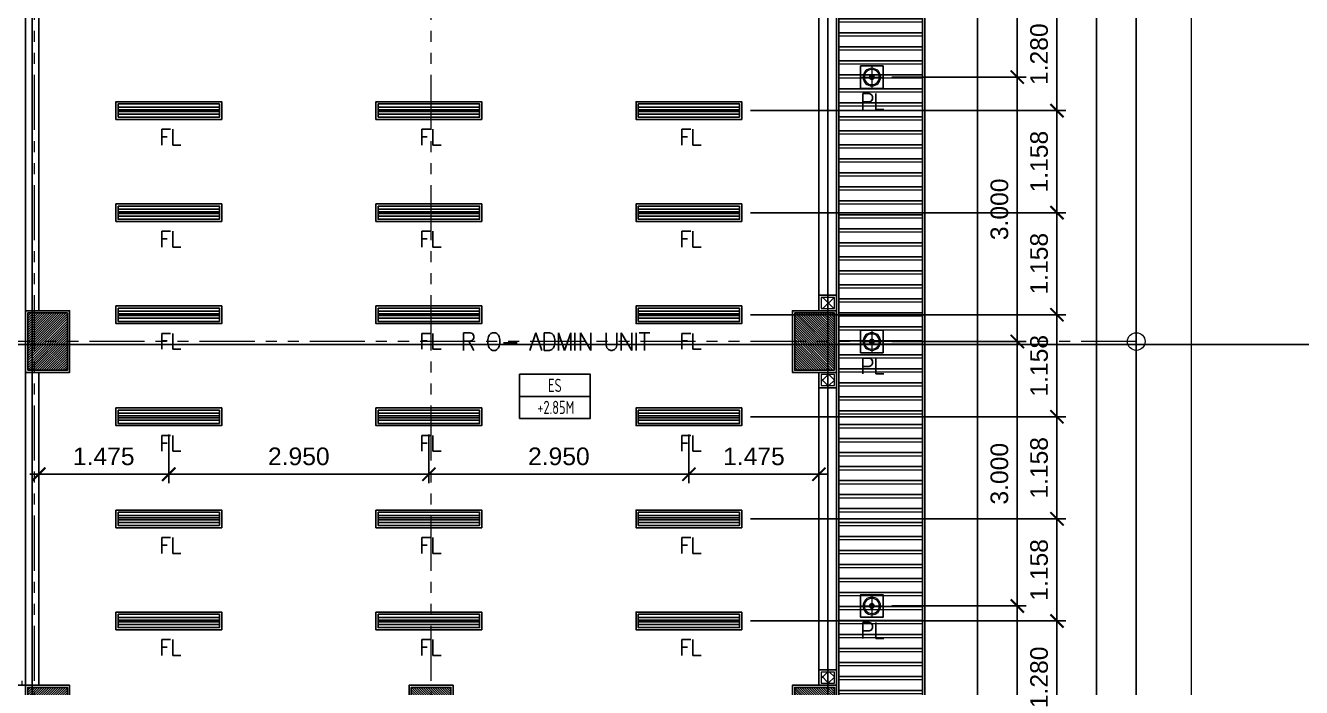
# Model space of a CAD drawing. Header units: metres. Extents: x -12400 to 1, y 0 to 106422.
# Drawn here: x -12187.41 to -12172.94, y 106342.06 to 106349.57 of the extents above; entities that cross this region are included whole.
import ezdxf
from ezdxf.enums import TextEntityAlignment as Align

# ---------------------------------------------------------------- set-up
doc = ezdxf.new("R2010")
doc.units = ezdxf.units.M
doc.header["$PDMODE"] = 35
doc.linetypes.add('PHANTOM2', pattern=[1.25, 0.625, -0.125, 0.125, -0.125, 0.125, -0.125])
for name, color, linetype, lineweight in [('A-DIM-100', 8, 'Continuous', 0), ('DIM 001', 251, 'Continuous', 13), ('HATCH', 250, 'Continuous', 5), ('LAYOUT', 1, 'Continuous', 20), ('LF 001', 51, 'Continuous', 20), ('TBLOCK-BORDER-OUTSIDE', 240, 'Continuous', 0)]:
    doc.layers.add(name, color=color, linetype=linetype, lineweight=lineweight)
for name, color, linetype in [('C-SCHED', 1, 'Continuous'), ('E_FIX_LIGHT1', 2, 'Continuous'), ('lighting', 1, 'Continuous'), ('stone', 15, 'Continuous'), ('txt', 2, 'Continuous'), ('WALL', 7, 'Continuous')]:
    doc.layers.add(name, color=color, linetype=linetype)
doc.layers.add('GUIDELINES', color=206, linetype='Continuous', plot=False)
doc.styles.add('architxt', font='architxt.shx', dxfattribs={"width": 0.8})
doc.styles.add('DIMTXT-100', font='arial.ttf')
doc.styles.add('swis721', font='swiss.ttf')
doc.styles.add('T.25', font='romans.shx', dxfattribs={"height": 0.2})
doc.dimstyles.new('D-100', dxfattribs={"dimtxt": 0.2, "dimasz": 0.15, "dimexe": 0.1, "dimexo": 0.1, "dimgap": 0.1, "dimtad": 1, "dimdec": 3, "dimzin": 4, "dimdsep": 46, "dimtxsty": 'DIMTXT-100', "dimblk": 'ARCHTICK', "dimcen": 0.2, "dimdle": 0.1, "dimclrd": 8, "dimclre": 8, "dimclrt": 2, "dimadec": 0, "dimazin": 1, "dimtfac": 1, "dimtdec": 3, "dimtofl": 0, "dimtmove": 2, "dimatfit": 3, "dimfxl": 1, "dimarcsym": 0})
doc.dimstyles.new('DIM 200', dxfattribs={"dimtxt": 200, "dimasz": 1, "dimexe": 0, "dimexo": 40, "dimgap": 50, "dimtad": 1, "dimtoh": 1, "dimdec": 0, "dimlfac": 2, "dimtxsty": 'swis721', "dimblk": 'CIR', "dimcen": 0, "dimclrd": 155, "dimclre": 155, "dimclrt": 4, "dimadec": 0, "dimazin": 0, "dimtfac": 1, "dimtdec": 0, "dimtix": 1, "dimtmove": 1, "dimatfit": 3, "dimldrblk": 'CIR', "dimfxl": 0, "dimarcsym": 0})

# ---------------------------------------------------------------- blocks, each defined once
blk = doc.blocks.new('CIR')
at = {"color": 4}
blk.add_circle((0, 0), 50, dxfattribs=at)
blk = doc.blocks.new('A$C1B753C5A')
at = {"layer": 'WALL'}
h = blk.add_hatch(dxfattribs=at)
h.set_pattern_fill('ANSI31', color=250, scale=0.15)
h.set_pattern_definition([(45, (-1494.388102653662, 303.0677240852394), (-0.01325825214724777, 0.01325825214724777), [])])
h.paths.add_polyline_path([(0.4750000000001364, 0.6749999999999545), (0.02500000000009089, 0.6749999999999545), (0.02500000000009095, 0.02499999999997721), (0.4750000000001364, 0.02499999999997721)])
at = {"color": 7}
blk.add_lwpolyline([(0, 0), (0.5000000000002274, 0), (0.5000000000002274, 0.6999999999999318), (0, 0.6999999999999318)], close=True, dxfattribs=at)
at = {"layer": 'stone', "color": 5}
blk.add_lwpolyline([(0.02500000000009095, 0.02499999999997726), (0.4750000000001364, 0.02499999999997726), (0.4750000000001364, 0.6749999999999545), (0.02500000000009095, 0.6749999999999545)], close=True, dxfattribs=at)
blk = doc.blocks.new('COLUMNS2F')
for p in [(-12146.05441529414, 106334.6499565114), (-12146.05441529414, 106330.3999565114)]:
    blk.add_blockref('A$C1B753C5A', p)
at = {"xscale": -1}
for p in [(-12136.85441529414, 106334.6499565114), (-12141.20441529414, 106330.3999565114), (-12136.85441529414, 106330.3999565114)]:
    blk.add_blockref('A$C1B753C5A', p, dxfattribs=at)
blk = doc.blocks.new('*U1555')
at = {"layer": 'HATCH'}
h = blk.add_hatch(dxfattribs=at)
h.set_pattern_fill('ANSI37', color=256, scale=0.03, angle=-180)
h.set_pattern_definition([(225, (-0.9124999998664182, 0), (0.06735192090801863, -0.06735192090801868), []), (314.9999999999999, (-0.9124999998664182, 0), (0.06735192090801868, 0.06735192090801861), [])])
h.paths.add_polyline_path([(0.02500000000873115, 0.1749999999883585), (0.02500000000873115, 0.02499999999417923), (0.1500000001390388, 0.02499999999417923), (0.1500000001390388, 0.1749999999883585)])
blk.add_lwpolyline([(0, 0.1999999999825377), (0, 0), (0.175000000133218, 0), (0.175000000133218, 0.1999999999825377)], close=True)
blk.add_lwpolyline([(0.02500000000873115, 0.1749999999883585), (0.02500000000873115, 0.02499999999417923), (0.1500000001390388, 0.02499999999417923), (0.1500000001390388, 0.1749999999883585)], close=True, dxfattribs=at)
blk = doc.blocks.new('*U1556')
at = {"layer": 'HATCH'}
h = blk.add_hatch(dxfattribs=at)
h.set_pattern_fill('ANSI37', color=256, scale=0.03, angle=-180)
h.set_pattern_definition([(225, (-0.9125000006376697, 0), (0.06735192090801863, -0.06735192090801868), []), (314.9999999999999, (-0.9125000006376697, 0), (0.06735192090801868, 0.06735192090801861), [])])
h.paths.add_polyline_path([(0.02500000000873115, 0.1749999999883585), (0.02500000000873115, 0.02499999999417923), (0.1499999993677873, 0.02499999999417923), (0.1499999993677873, 0.1749999999883585)])
blk.add_lwpolyline([(0, 0.1999999999825377), (0, 0), (0.1749999993619665, 0), (0.1749999993619665, 0.1999999999825377)], close=True)
blk.add_lwpolyline([(0.02500000000873115, 0.1749999999883585), (0.02500000000873115, 0.02499999999417923), (0.1499999993677873, 0.02499999999417923), (0.1499999993677873, 0.1749999999883585)], close=True, dxfattribs=at)
blk = doc.blocks.new('A$C7ed75b16')
at = {"color": 1}
for points in [[(18, 14.25), (18.15000000000146, 14.25), (18.15000000000146, 10.69999999999709), (18, 10.69999999999709)], [(27.00000000003274, 14.07500000057917), (27.20000000001528, 14.07500000057917), (27.20000000001528, 10.87500000001455), (27.00000000003274, 10.87500000001455)], [(18, 10), (18.15000000000146, 10), (18.15000000000146, 6.44999999999709), (18, 6.44999999999709)], [(27.00000000001637, 9.824999999866122), (27.200000000008, 9.824999999866122), (27.200000000008, 6.624999999272404), (27.00000000001637, 6.624999999272404)], [(15.79987596100545, 6.450000000011642), (18, 6.450000000011642), (18, 6.300000000017462), (15.79987596100545, 6.300000000017462)]]:
    blk.add_lwpolyline(points, close=True, dxfattribs=at)
at = {"layer": 'GUIDELINES'}
for points in [[(1.100000000000364, 19.60000000002037), (10.10000000000036, 19.60000000002037), (10.10000000000036, 18.90000000002328), (18.10000000000036, 18.90000000002328), (18.10000000000036, 19.60000000002037), (27.10000000000036, 19.60000000002037), (27.10000000000036, 1.100000000020373), (18.10000000000036, 1.100000000020373), (18.10000000000036, 2.100000000136788), (10.10000000000036, 2.100000000136788), (10.10000000000036, 1.100000000020373), (1.100000000000364, 1.100000000020373)], [(27.10000000000036, 14.32500000001164), (18.07500000000073, 14.32500000001164), (18.07500000000073, 5.825000000026193), (27.10000000000036, 5.825000000026193)]]:
    blk.add_lwpolyline(points, close=True, dxfattribs=at)
blk.add_blockref('COLUMNS2F', (12164.05441529414, -106324.6499565114))
at = {"rotation": 90}
for name, p in [('*U1555', (27.20000000001528, 10.69999999988067)), ('*U1555', (27.20000000001528, 9.824999999866122)), ('*U1556', (27.200000000008, 6.449999999909778))]:
    blk.add_blockref(name, p, dxfattribs=at)
blk = doc.blocks.new('L1')
at = {"layer": 'LF 001', "lineweight": 20, "ltscale": 1500}
h = blk.add_hatch(color=256, dxfattribs=at)
edge = h.paths.add_edge_path()
edge.add_arc((1.13686837721616e-13, -1.13686837721616e-13), 0.0318958546358772, 0, 360)
at = {"layer": 'LF 001', "ltscale": 1500}
blk.add_lwpolyline([(-0.09999999999990905, -1.13686837721616e-13, -1), (0.1000000000000227, -1.13686837721616e-13, -1)], format="xyb", close=True, dxfattribs=at)
at = {"layer": 'LF 001', "color": 76, "lineweight": 18, "ltscale": 1500}
for points in [[(1.13686837721616e-13, 0.1499999999997499), (1.13686837721616e-13, -0.1500000000000909)], [(-0.1499999999999773, -1.13686837721616e-13), (0.1500000000000909, -1.13686837721616e-13)]]:
    blk.add_lwpolyline(points, dxfattribs=at)
at = {"layer": 'LF 001', "lineweight": 20, "ltscale": 1500}
blk.add_circle((1.13686837721616e-13, -1.13686837721616e-13), 0.0318958546358772, dxfattribs=at)
blk = doc.blocks.new('LO')
at = {"layer": 'LAYOUT', "xscale": 1000, "yscale": 1000, "zscale": 1000}
blk.add_blockref('L1', (0, 0), dxfattribs=at)
blk = doc.blocks.new('*U1960')
at = {"layer": 'LF 001', "ltscale": 1500}
blk.add_circle((0, -3.995415109869782e-14), 0.0998520709958535, dxfattribs=at)
at = {"layer": 'lighting', "xscale": 0.0008492979043710491, "yscale": 0.0008492979043710491, "zscale": 0.0008492979043710491}
blk.add_blockref('LO', (0, -3.995415109869782e-14), dxfattribs=at)
blk = doc.blocks.new('LEDPENDANTLT')
at = {"color": 1}
for points in [[(0, 0.1999999999970896), (1.200000000000728, 0.1999999999970896), (1.200000000000728, 0), (0, 0)], [(0.02499999999417923, 0.1750000000029104), (1.175000000006548, 0.1750000000029104), (1.175000000006548, 0.02499999999417923), (0.02499999999417923, 0.02499999999417923)]]:
    blk.add_lwpolyline(points, close=True, dxfattribs=at)
at = {"color": 2}
for points in [[(1.174999999995634, 0.1100000000005821), (0.02499999999417923, 0.1100000000005821), (0.02499999999417923, 0.1399999999994179), (1.174999999995634, 0.1399999999994179)], [(1.174999999995634, 0.09000000001105946), (0.02499999999417923, 0.09000000001105946), (0.02499999999417923, 0.06000000001222361), (1.174999999995634, 0.06000000001222361)]]:
    blk.add_lwpolyline(points, close=True, dxfattribs=at)
blk = doc.blocks.new('A$Cc2b2540e')
h = blk.add_hatch()
h.set_pattern_fill('ANSI31', color=8, scale=0.05, angle=135)
h.set_pattern_definition([(180, (12129.21296792572, -106290.2629166174), (-1.387778780781446e-17, -0.15875), [])])
h.paths.add_polyline_path([(27.22499999999491, 19.68964466091711), (28.17500000000655, 20.63964466092875), (28.17500000000655, 0.06035533903923351), (27.22499999999127, 1.010355339050875)])
h = blk.add_hatch()
h.set_pattern_fill('ANSI31', color=8, scale=0.05, angle=45)
h.set_pattern_definition([(90, (12032.95574330084, -106307.6434601385), (-0.15875, 0), [])])
h.paths.add_polyline_path([(16.65000000016153, 8.30000000000291), (13.65000000016153, 8.30000000000291), (13.65000000016153, 8.35000000000582), (11.75000000018554, 8.35000000000582), (10.20000000017899, 6.44999999999709), (18.00000000016553, 6.44999999999709)])
at = {"color": 1}
for points in [[(27.20000000000073, 19.69999999999709), (28.20000000000073, 20.69999999999709), (28.20000000000073, 1.455191522836685e-11), (27.19999999999709, 1)], [(27.47260531433494, 13.22260531435313), (27.7273946856476, 13.22260531433858), (27.7273946856476, 13.47739468562941), (27.47260531433494, 13.47739468564396)], [(27.47260531433494, 10.22260531435313), (27.7273946856476, 10.22260531433858), (27.7273946856476, 10.47739468562941), (27.47260531433494, 10.47739468564396)], [(27.47260531433494, 7.222605314353132), (27.7273946856476, 7.22260531433858), (27.7273946856476, 7.477394685629406), (27.47260531433494, 7.477394685643958)]]:
    blk.add_lwpolyline(points, close=True, dxfattribs=at)
at = {"color": 8}
for points in [[(27.22499999999491, 19.68964466093166), (28.17500000000655, 20.6396446609433), (28.17500000000655, 0.06035533905378543), (27.22499999999127, 1.010355339065427)], [(27.22499999999491, 19.68964466091711), (28.17500000000655, 20.63964466092875), (28.17500000000655, 0.06035533903923351), (27.22499999999127, 1.010355339050875)]]:
    blk.add_lwpolyline(points, close=True, dxfattribs=at)
at = {"xscale": -1, "rotation": 180}
for p in [(19.02500000000146, 13.06999999999243), (21.97500000000218, 13.06999999999243)]:
    blk.add_blockref('LEDPENDANTLT', p, dxfattribs=at)
at = {"rotation": 180}
blk.add_blockref('LEDPENDANTLT', (26.12500000000364, 13.06999999999243), dxfattribs=at)
for p in [(19.02500000000146, 11.71199999998498), (21.97500000000218, 11.71199999998498), (19.02500000000146, 10.55399999998917), (21.97500000000218, 10.55399999998917), (19.02500000000146, 9.395999999993364), (21.97500000000218, 9.395999999993364), (19.02500000000146, 8.237999999997555), (21.97500000000218, 8.237999999997555), (19.02500000000146, 7.080000000001746), (21.97500000000218, 7.080000000001746)]:
    blk.add_blockref('LEDPENDANTLT', p)
at = {"xscale": -1}
for p in [(26.12500000000364, 11.71199999998498), (26.12500000000364, 10.55399999998917), (26.12500000000364, 9.395999999993364), (26.12500000000364, 8.237999999997555), (26.12500000000364, 7.080000000001746)]:
    blk.add_blockref('LEDPENDANTLT', p, dxfattribs=at)
at = {"layer": 'E_FIX_LIGHT1', "xscale": -1.000000000000002, "rotation": 90}
for p in [(27.59999999999127, 13.34999999999127), (27.59999999999127, 10.34999999999127), (27.59999999999127, 7.349999999991269)]:
    blk.add_blockref('*U1960', p, dxfattribs=at)
at = {"layer": 'txt', "color": 6, "linetype": 'Continuous', "char_height": 0.18, "attachment_point": 5, "style": 'T.25'}
for s, insert in [('{\\T0.9;PL}', (27.59999999999127, 13.0726053143735)), ('{\\T0.9;FL}', (19.63629394048257, 12.66836778198194)), ('{\\T0.9;FL}', (22.5862939404833, 12.66836778198194)), ('{\\T0.9;FL}', (25.53629394048403, 12.66836778198194)), ('{\\T0.9;FL}', (19.63629394048257, 11.51036778197158)), ('{\\T0.9;FL}', (22.5862939404833, 11.51036778197158)), ('{\\T0.9;FL}', (25.53629394048403, 11.51036778197158)), ('{\\T0.9;FL}', (19.63629394048257, 10.35236778197577)), ('{\\T0.9;FL}', (22.5862939404833, 10.35236778197577)), ('{\\T0.9;FL}', (25.53629394048403, 10.35236778197577)), ('{\\T0.9;PL}', (27.59999999999127, 10.0726053143735)), ('{\\T0.9;FL}', (19.63629394048257, 9.194367781979963)), ('{\\T0.9;FL}', (22.5862939404833, 9.194367781979963)), ('{\\T0.9;FL}', (25.53629394048403, 9.194367781979963)), ('{\\T0.9;FL}', (19.63629394048257, 8.036367781984154)), ('{\\T0.9;FL}', (22.5862939404833, 8.036367781984154)), ('{\\T0.9;FL}', (25.53629394048403, 8.036367781984154)), ('{\\T0.9;PL}', (27.59999999999127, 7.072605314388056)), ('{\\T0.9;FL}', (19.63629394048257, 6.878367781988345)), ('{\\T0.9;FL}', (22.5862939404833, 6.878367781988345)), ('{\\T0.9;FL}', (25.53629394048403, 6.878367781988345))]:
    blk.add_mtext_dynamic_manual_height_columns(s, width=0.6453045245441018, gutter_width=0.001, heights=[0], dxfattribs=dict(at, insert=insert))
blk = doc.blocks.new('_ArchTick')
at = {"color": 0, "linetype": 'ByBlock', "const_width": 0.15}
blk.add_lwpolyline([(-0.5, -0.5), (0.5, 0.5)], dxfattribs=at)
blk = doc.blocks.new('*D1144')
at = {"layer": 'DEFPOINTS', "color": 0, "transparency": 16777216}
for p in [(-12177.68557324007, 106351.9865394432), (-12177.68557324007, 106348.9865394432), (-12176.16296826925, 106348.9865394432)]:
    blk.add_point(p, dxfattribs=at)
at = {"layer": 'DIM 001', "color": 8, "lineweight": -2, "transparency": 16777216}
for p, q in [((-12176.16296826925, 106352.0865394432), (-12176.16296826925, 106348.8865394432)), ((-12177.58557324007, 106351.9865394432), (-12176.06296826925, 106351.9865394432)), ((-12177.58557324007, 106348.9865394432), (-12176.06296826925, 106348.9865394432))]:
    blk.add_line(p, q, dxfattribs=at)
at = {"layer": 'DIM 001', "color": 8, "lineweight": -2, "transparency": 16777216, "xscale": 0.15, "yscale": 0.15, "zscale": 0.15}
for p, rotation in [((-12176.16296826925, 106351.9865394432), 90), ((-12176.16296826925, 106348.9865394432), 270)]:
    blk.add_blockref('_ArchTick', p, dxfattribs=dict(at, rotation=rotation))
at = {"layer": 'DIM 001', "color": 2, "transparency": 16777216, "insert": (-12176.36515107959, 106350.4865394432), "char_height": 0.2, "attachment_point": 5, "rotation": 90, "style": 'DIMTXT-100'}
blk.add_mtext('3.000', dxfattribs=at)
blk = doc.blocks.new('*D1145')
at = {"layer": 'DEFPOINTS', "color": 0, "transparency": 16777216}
for p in [(-12177.68557324007, 106348.9865394432), (-12177.68557324007, 106345.9865394433), (-12176.16296826926, 106345.9865394433)]:
    blk.add_point(p, dxfattribs=at)
at = {"layer": 'DIM 001', "color": 8, "lineweight": -2, "transparency": 16777216}
for p, q in [((-12176.16296826926, 106349.0865394432), (-12176.16296826926, 106345.8865394433)), ((-12177.58557324007, 106348.9865394432), (-12176.06296826926, 106348.9865394432)), ((-12177.58557324007, 106345.9865394433), (-12176.06296826926, 106345.9865394433))]:
    blk.add_line(p, q, dxfattribs=at)
at = {"layer": 'DIM 001', "color": 8, "lineweight": -2, "transparency": 16777216, "xscale": 0.15, "yscale": 0.15, "zscale": 0.15}
for p, rotation in [((-12176.16296826926, 106348.9865394432), 90), ((-12176.16296826926, 106345.9865394433), 270)]:
    blk.add_blockref('_ArchTick', p, dxfattribs=dict(at, rotation=rotation))
at = {"layer": 'DIM 001', "color": 2, "transparency": 16777216, "insert": (-12176.3651510796, 106347.4865394432), "char_height": 0.2, "attachment_point": 5, "rotation": 90, "style": 'DIMTXT-100'}
blk.add_mtext('3.000', dxfattribs=at)
blk = doc.blocks.new('*D1146')
at = {"layer": 'DEFPOINTS', "color": 0, "transparency": 16777216}
for p in [(-12177.68557324007, 106345.9865394433), (-12177.68557324007, 106342.9865394432), (-12176.16296826927, 106342.9865394432)]:
    blk.add_point(p, dxfattribs=at)
at = {"layer": 'DIM 001', "color": 8, "lineweight": -2, "transparency": 16777216}
for p, q in [((-12177.58557324007, 106345.9865394433), (-12176.06296826927, 106345.9865394433)), ((-12176.16296826927, 106346.0865394433), (-12176.16296826927, 106342.8865394432)), ((-12177.58557324007, 106342.9865394432), (-12176.06296826927, 106342.9865394432))]:
    blk.add_line(p, q, dxfattribs=at)
at = {"layer": 'DIM 001', "color": 8, "lineweight": -2, "transparency": 16777216, "xscale": 0.15, "yscale": 0.15, "zscale": 0.15}
for p, rotation in [((-12176.16296826927, 106345.9865394433), 90), ((-12176.16296826927, 106342.9865394432), 270)]:
    blk.add_blockref('_ArchTick', p, dxfattribs=dict(at, rotation=rotation))
at = {"layer": 'DIM 001', "color": 2, "transparency": 16777216, "insert": (-12176.3651510796, 106344.4865394432), "char_height": 0.2, "attachment_point": 5, "rotation": 90, "style": 'DIMTXT-100'}
blk.add_mtext('3.000', dxfattribs=at)
blk = doc.blocks.new('*D1147')
at = {"layer": 'DEFPOINTS', "color": 0, "transparency": 16777216}
for p in [(-12177.68557324007, 106342.9865394432), (-12177.68557324007, 106339.9865394432), (-12176.16296826927, 106339.9865394432)]:
    blk.add_point(p, dxfattribs=at)
at = {"layer": 'DIM 001', "color": 8, "lineweight": -2, "transparency": 16777216}
for p, q in [((-12177.58557324007, 106342.9865394432), (-12176.06296826927, 106342.9865394432)), ((-12176.16296826927, 106343.0865394432), (-12176.16296826927, 106339.8865394432)), ((-12177.58557324007, 106339.9865394432), (-12176.06296826927, 106339.9865394432))]:
    blk.add_line(p, q, dxfattribs=at)
at = {"layer": 'DIM 001', "color": 8, "lineweight": -2, "transparency": 16777216, "xscale": 0.15, "yscale": 0.15, "zscale": 0.15}
for p, rotation in [((-12176.16296826927, 106342.9865394432), 90), ((-12176.16296826927, 106339.9865394432), 270)]:
    blk.add_blockref('_ArchTick', p, dxfattribs=dict(at, rotation=rotation))
at = {"layer": 'DIM 001', "color": 2, "transparency": 16777216, "insert": (-12176.36515107961, 106341.4865394432), "char_height": 0.2, "attachment_point": 5, "rotation": 90, "style": 'DIMTXT-100'}
blk.add_mtext('3.000', dxfattribs=at)
blk = doc.blocks.new('*D1154')
at = {"layer": 'DEFPOINTS', "color": 0, "transparency": 16777216}
for p in [(-12178.71296792572, 106349.8865394432), (-12179.28796792572, 106348.6065394432), (-12175.71296826927, 106348.6065394432)]:
    blk.add_point(p, dxfattribs=at)
at = {"layer": 'DIM 001', "color": 8, "lineweight": -2, "transparency": 16777216}
for p, q in [((-12175.71296826927, 106349.9865394432), (-12175.71296826927, 106348.5065394432)), ((-12178.61296792572, 106349.8865394432), (-12175.61296826927, 106349.8865394432)), ((-12179.18796792572, 106348.6065394432), (-12175.61296826927, 106348.6065394432))]:
    blk.add_line(p, q, dxfattribs=at)
at = {"layer": 'DIM 001', "color": 8, "lineweight": -2, "transparency": 16777216, "xscale": 0.15, "yscale": 0.15, "zscale": 0.15}
for p, rotation in [((-12175.71296826927, 106349.8865394432), 90), ((-12175.71296826927, 106348.6065394432), 270)]:
    blk.add_blockref('_ArchTick', p, dxfattribs=dict(at, rotation=rotation))
at = {"layer": 'DIM 001', "color": 2, "transparency": 16777216, "insert": (-12175.91508286678, 106349.2465394432), "char_height": 0.2, "attachment_point": 5, "rotation": 90, "style": 'DIMTXT-100'}
blk.add_mtext('1.280', dxfattribs=at)
blk = doc.blocks.new('*D1155')
at = {"layer": 'DEFPOINTS', "color": 0, "transparency": 16777216}
for p in [(-12179.28796792572, 106348.6065394432), (-12179.28796792572, 106347.4485394432), (-12175.71296826928, 106347.4485394432)]:
    blk.add_point(p, dxfattribs=at)
at = {"layer": 'DIM 001', "color": 8, "lineweight": -2, "transparency": 16777216}
for p, q in [((-12179.18796792572, 106348.6065394432), (-12175.61296826928, 106348.6065394432)), ((-12175.71296826928, 106348.7065394432), (-12175.71296826928, 106347.3485394432)), ((-12179.18796792572, 106347.4485394432), (-12175.61296826928, 106347.4485394432))]:
    blk.add_line(p, q, dxfattribs=at)
at = {"layer": 'DIM 001', "color": 8, "lineweight": -2, "transparency": 16777216, "xscale": 0.15, "yscale": 0.15, "zscale": 0.15}
for p, rotation in [((-12175.71296826928, 106348.6065394432), 90), ((-12175.71296826928, 106347.4485394432), 270)]:
    blk.add_blockref('_ArchTick', p, dxfattribs=dict(at, rotation=rotation))
at = {"layer": 'DIM 001', "color": 2, "transparency": 16777216, "insert": (-12175.91508286679, 106348.0275394432), "char_height": 0.2, "attachment_point": 5, "rotation": 90, "style": 'DIMTXT-100'}
blk.add_mtext('1.158', dxfattribs=at)
blk = doc.blocks.new('*D1156')
at = {"layer": 'DEFPOINTS', "color": 0, "transparency": 16777216}
for p in [(-12179.28796792572, 106347.4485394432), (-12179.28796792572, 106346.2905394432), (-12175.71296826928, 106346.2905394432)]:
    blk.add_point(p, dxfattribs=at)
at = {"layer": 'DIM 001', "color": 8, "lineweight": -2, "transparency": 16777216}
for p, q in [((-12179.18796792572, 106347.4485394432), (-12175.61296826928, 106347.4485394432)), ((-12175.71296826928, 106347.5485394432), (-12175.71296826928, 106346.1905394432)), ((-12179.18796792572, 106346.2905394432), (-12175.61296826928, 106346.2905394432))]:
    blk.add_line(p, q, dxfattribs=at)
at = {"layer": 'DIM 001', "color": 8, "lineweight": -2, "transparency": 16777216, "xscale": 0.15, "yscale": 0.15, "zscale": 0.15}
for p, rotation in [((-12175.71296826928, 106347.4485394432), 90), ((-12175.71296826928, 106346.2905394432), 270)]:
    blk.add_blockref('_ArchTick', p, dxfattribs=dict(at, rotation=rotation))
at = {"layer": 'DIM 001', "color": 2, "transparency": 16777216, "insert": (-12175.9150828668, 106346.8695394432), "char_height": 0.2, "attachment_point": 5, "rotation": 90, "style": 'DIMTXT-100'}
blk.add_mtext('1.158', dxfattribs=at)
blk = doc.blocks.new('*D1157')
at = {"layer": 'DEFPOINTS', "color": 0, "transparency": 16777216}
for p in [(-12179.28796792572, 106346.2905394432), (-12179.28796792572, 106345.1325394432), (-12175.71296826929, 106345.1325394432)]:
    blk.add_point(p, dxfattribs=at)
at = {"layer": 'DIM 001', "color": 8, "lineweight": -2, "transparency": 16777216}
for p, q in [((-12179.18796792572, 106346.2905394432), (-12175.61296826929, 106346.2905394432)), ((-12175.71296826929, 106346.3905394432), (-12175.71296826929, 106345.0325394432)), ((-12179.18796792572, 106345.1325394432), (-12175.61296826929, 106345.1325394432))]:
    blk.add_line(p, q, dxfattribs=at)
at = {"layer": 'DIM 001', "color": 8, "lineweight": -2, "transparency": 16777216, "xscale": 0.15, "yscale": 0.15, "zscale": 0.15}
for p, rotation in [((-12175.71296826929, 106346.2905394432), 90), ((-12175.71296826929, 106345.1325394432), 270)]:
    blk.add_blockref('_ArchTick', p, dxfattribs=dict(at, rotation=rotation))
at = {"layer": 'DIM 001', "color": 2, "transparency": 16777216, "insert": (-12175.9150828668, 106345.7115394432), "char_height": 0.2, "attachment_point": 5, "rotation": 90, "style": 'DIMTXT-100'}
blk.add_mtext('1.158', dxfattribs=at)
blk = doc.blocks.new('*D1158')
at = {"layer": 'DEFPOINTS', "color": 0, "transparency": 16777216}
for p in [(-12179.28796792572, 106345.1325394432), (-12179.28796792572, 106343.9745394432), (-12175.7129682693, 106343.9745394432)]:
    blk.add_point(p, dxfattribs=at)
at = {"layer": 'DIM 001', "color": 8, "lineweight": -2, "transparency": 16777216}
for p, q in [((-12179.18796792572, 106345.1325394432), (-12175.6129682693, 106345.1325394432)), ((-12175.7129682693, 106345.2325394432), (-12175.7129682693, 106343.8745394432)), ((-12179.18796792572, 106343.9745394432), (-12175.6129682693, 106343.9745394432))]:
    blk.add_line(p, q, dxfattribs=at)
at = {"layer": 'DIM 001', "color": 8, "lineweight": -2, "transparency": 16777216, "xscale": 0.15, "yscale": 0.15, "zscale": 0.15}
for p, rotation in [((-12175.7129682693, 106345.1325394432), 90), ((-12175.7129682693, 106343.9745394432), 270)]:
    blk.add_blockref('_ArchTick', p, dxfattribs=dict(at, rotation=rotation))
at = {"layer": 'DIM 001', "color": 2, "transparency": 16777216, "insert": (-12175.91508286681, 106344.5535394432), "char_height": 0.2, "attachment_point": 5, "rotation": 90, "style": 'DIMTXT-100'}
blk.add_mtext('1.158', dxfattribs=at)
blk = doc.blocks.new('*D1159')
at = {"layer": 'DEFPOINTS', "color": 0, "transparency": 16777216}
for p in [(-12179.28796792572, 106343.9745394432), (-12179.28796792572, 106342.8165394432), (-12175.71296826931, 106342.8165394432)]:
    blk.add_point(p, dxfattribs=at)
at = {"layer": 'DIM 001', "color": 8, "lineweight": -2, "transparency": 16777216}
for p, q in [((-12179.18796792572, 106343.9745394432), (-12175.61296826931, 106343.9745394432)), ((-12175.71296826931, 106344.0745394432), (-12175.71296826931, 106342.7165394432)), ((-12179.18796792572, 106342.8165394432), (-12175.61296826931, 106342.8165394432))]:
    blk.add_line(p, q, dxfattribs=at)
at = {"layer": 'DIM 001', "color": 8, "lineweight": -2, "transparency": 16777216, "xscale": 0.15, "yscale": 0.15, "zscale": 0.15}
for p, rotation in [((-12175.71296826931, 106343.9745394432), 90), ((-12175.71296826931, 106342.8165394432), 270)]:
    blk.add_blockref('_ArchTick', p, dxfattribs=dict(at, rotation=rotation))
at = {"layer": 'DIM 001', "color": 2, "transparency": 16777216, "insert": (-12175.91508286682, 106343.3955394432), "char_height": 0.2, "attachment_point": 5, "rotation": 90, "style": 'DIMTXT-100'}
blk.add_mtext('1.158', dxfattribs=at)
blk = doc.blocks.new('*D1160')
at = {"layer": 'DEFPOINTS', "color": 0, "transparency": 16777216}
for p in [(-12179.28796792572, 106342.8165394432), (-12178.71296792572, 106341.5365394432), (-12175.71296826931, 106341.5365394432)]:
    blk.add_point(p, dxfattribs=at)
at = {"layer": 'DIM 001', "color": 8, "lineweight": -2, "transparency": 16777216}
for p, q in [((-12179.18796792572, 106342.8165394432), (-12175.61296826931, 106342.8165394432)), ((-12175.71296826931, 106342.9165394432), (-12175.71296826931, 106341.4365394432)), ((-12178.61296792572, 106341.5365394432), (-12175.61296826931, 106341.5365394432))]:
    blk.add_line(p, q, dxfattribs=at)
at = {"layer": 'DIM 001', "color": 8, "lineweight": -2, "transparency": 16777216, "xscale": 0.15, "yscale": 0.15, "zscale": 0.15}
for p, rotation in [((-12175.71296826931, 106342.8165394432), 90), ((-12175.71296826931, 106341.5365394432), 270)]:
    blk.add_blockref('_ArchTick', p, dxfattribs=dict(at, rotation=rotation))
at = {"layer": 'DIM 001', "color": 2, "transparency": 16777216, "insert": (-12175.91508286683, 106342.1765394432), "char_height": 0.2, "attachment_point": 5, "rotation": 90, "style": 'DIMTXT-100'}
blk.add_mtext('1.280', dxfattribs=at)
blk = doc.blocks.new('*D1085')
at = {"layer": 'DEFPOINTS', "color": 0, "transparency": 16777216}
for p in [(-12185.78796792572, 106345.0325394432), (-12182.83796792572, 106345.0325394432), (-12182.83796792572, 106344.4805711297)]:
    blk.add_point(p, dxfattribs=at)
at = {"layer": 'DIM 001', "color": 8, "lineweight": -2, "transparency": 16777216}
for p, q in [((-12185.78796792572, 106344.9325394432), (-12185.78796792572, 106344.3805711297)), ((-12182.83796792572, 106344.9325394432), (-12182.83796792572, 106344.3805711297)), ((-12185.88796792572, 106344.4805711297), (-12182.73796792572, 106344.4805711297))]:
    blk.add_line(p, q, dxfattribs=at)
at = {"layer": 'DIM 001', "color": 8, "lineweight": -2, "transparency": 16777216, "xscale": 0.15, "yscale": 0.15, "zscale": 0.15, "rotation": 180}
blk.add_blockref('_ArchTick', (-12185.78796792572, 106344.4805711297), dxfattribs=at)
at = {"layer": 'DIM 001', "color": 8, "lineweight": -2, "transparency": 16777216, "xscale": 0.15, "yscale": 0.15, "zscale": 0.15}
blk.add_blockref('_ArchTick', (-12182.83796792572, 106344.4805711297), dxfattribs=at)
at = {"layer": 'DIM 001', "color": 2, "transparency": 16777216, "insert": (-12184.31296792572, 106344.6826857273), "char_height": 0.2, "attachment_point": 5, "style": 'DIMTXT-100'}
blk.add_mtext('2.950', dxfattribs=at)
blk = doc.blocks.new('*D1086')
at = {"layer": 'DEFPOINTS', "color": 0, "transparency": 16777216}
for p in [(-12182.83796792572, 106345.0325394432), (-12179.88796792572, 106345.0325394432), (-12179.88796792572, 106344.4805711297)]:
    blk.add_point(p, dxfattribs=at)
at = {"layer": 'DIM 001', "color": 8, "lineweight": -2, "transparency": 16777216}
for p, q in [((-12182.83796792572, 106344.9325394432), (-12182.83796792572, 106344.3805711297)), ((-12179.88796792572, 106344.9325394432), (-12179.88796792572, 106344.3805711297)), ((-12182.93796792572, 106344.4805711297), (-12179.78796792571, 106344.4805711297))]:
    blk.add_line(p, q, dxfattribs=at)
at = {"layer": 'DIM 001', "color": 8, "lineweight": -2, "transparency": 16777216, "xscale": 0.15, "yscale": 0.15, "zscale": 0.15, "rotation": 180}
blk.add_blockref('_ArchTick', (-12182.83796792572, 106344.4805711297), dxfattribs=at)
at = {"layer": 'DIM 001', "color": 8, "lineweight": -2, "transparency": 16777216, "xscale": 0.15, "yscale": 0.15, "zscale": 0.15}
blk.add_blockref('_ArchTick', (-12179.88796792572, 106344.4805711297), dxfattribs=at)
at = {"layer": 'DIM 001', "color": 2, "transparency": 16777216, "insert": (-12181.36296792572, 106344.6826857273), "char_height": 0.2, "attachment_point": 5, "style": 'DIMTXT-100'}
blk.add_mtext('2.950', dxfattribs=at)
blk = doc.blocks.new('*D1087')
at = {"layer": 'DEFPOINTS', "color": 0, "transparency": 16777216}
for p in [(-12178.41296792571, 106345.2315394438), (-12179.88796792572, 106345.0325394432), (-12178.41296792571, 106344.4805711297)]:
    blk.add_point(p, dxfattribs=at)
at = {"layer": 'DIM 001', "color": 8, "lineweight": -2, "transparency": 16777216}
for p, q in [((-12178.41296792571, 106345.1315394438), (-12178.41296792571, 106344.3805711297)), ((-12179.88796792572, 106344.9325394432), (-12179.88796792572, 106344.3805711297)), ((-12179.98796792572, 106344.4805711297), (-12178.31296792571, 106344.4805711297))]:
    blk.add_line(p, q, dxfattribs=at)
at = {"layer": 'DIM 001', "color": 8, "lineweight": -2, "transparency": 16777216, "xscale": 0.15, "yscale": 0.15, "zscale": 0.15, "rotation": 180}
blk.add_blockref('_ArchTick', (-12179.88796792572, 106344.4805711297), dxfattribs=at)
at = {"layer": 'DIM 001', "color": 8, "lineweight": -2, "transparency": 16777216, "xscale": 0.15, "yscale": 0.15, "zscale": 0.15}
blk.add_blockref('_ArchTick', (-12178.41296792571, 106344.4805711297), dxfattribs=at)
at = {"layer": 'DIM 001', "color": 2, "transparency": 16777216, "insert": (-12179.15046792571, 106344.6826857273), "char_height": 0.2, "attachment_point": 5, "style": 'DIMTXT-100'}
blk.add_mtext('1.475', dxfattribs=at)
blk = doc.blocks.new('*D1088')
at = {"layer": 'DEFPOINTS', "color": 0, "transparency": 16777216}
for p in [(-12187.26296792572, 106345.0325394432), (-12185.78796792572, 106345.0325394432), (-12187.26296792572, 106344.4805711297)]:
    blk.add_point(p, dxfattribs=at)
at = {"layer": 'DIM 001', "color": 8, "lineweight": -2, "transparency": 16777216}
for p, q in [((-12187.26296792572, 106344.9325394432), (-12187.26296792572, 106344.3805711297)), ((-12185.78796792572, 106344.9325394432), (-12185.78796792572, 106344.3805711297)), ((-12185.68796792572, 106344.4805711297), (-12187.36296792572, 106344.4805711297))]:
    blk.add_line(p, q, dxfattribs=at)
at = {"layer": 'DIM 001', "color": 8, "lineweight": -2, "transparency": 16777216, "xscale": 0.15, "yscale": 0.15, "zscale": 0.15, "rotation": 180}
blk.add_blockref('_ArchTick', (-12187.26296792572, 106344.4805711297), dxfattribs=at)
at = {"layer": 'DIM 001', "color": 8, "lineweight": -2, "transparency": 16777216, "xscale": 0.15, "yscale": 0.15, "zscale": 0.15}
blk.add_blockref('_ArchTick', (-12185.78796792572, 106344.4805711297), dxfattribs=at)
at = {"layer": 'DIM 001', "color": 2, "transparency": 16777216, "insert": (-12186.52546792572, 106344.6826857273), "char_height": 0.2, "attachment_point": 5, "style": 'DIMTXT-100'}
blk.add_mtext('1.475', dxfattribs=at)
blk = doc.blocks.new('*D1524')
at = {"layer": 'DEFPOINTS', "color": 0, "transparency": 16777216}
for p in [(-12298.64187663414, 106345.9544916112), (-12298.64187663414, 106345.9544916112), (0.5999999999949068, 0.07500000001164153)]:
    blk.add_point(p, dxfattribs=at)
at = {"layer": 'DIM 001', "color": 8, "lineweight": -2, "transparency": 16777216}
for p, q in [((0.5999999999949068, 0.1750000000116415), (0.6000000000014186, 106346.0544916112)), ((0.7000000000014186, 106345.9544916112), (-12298.74187663415, 106345.9544916112))]:
    blk.add_line(p, q, dxfattribs=at)
at = {"layer": 'DIM 001', "color": 8, "lineweight": -2, "transparency": 16777216, "xscale": 0.15, "yscale": 0.15, "zscale": 0.15, "rotation": 180}
blk.add_blockref('_ArchTick', (-12298.64187663414, 106345.9544916112), dxfattribs=at)
at = {"layer": 'DIM 001', "color": 8, "lineweight": -2, "transparency": 16777216, "xscale": 0.15, "yscale": 0.15, "zscale": 0.15}
blk.add_blockref('_ArchTick', (0.6000000000014186, 106345.9544916112), dxfattribs=at)
at = {"layer": 'DIM 001', "color": 2, "transparency": 16777216, "insert": (-6149.020938317071, 106346.1566062088), "char_height": 0.2, "attachment_point": 5, "style": 'DIMTXT-100'}
blk.add_mtext('12299.242', dxfattribs=at)
blk = doc.blocks.new('A$Ceba0e023')
at = {"layer": 'TBLOCK-BORDER-OUTSIDE'}
blk.add_line((73.69342105266787, 48.42710526427254), (73.69342105266787, 2.506578947941307), dxfattribs=at)
blk.add_lwpolyline([(73.69342105253327, 2.506578948481547), (4.010526315688367, 2.506578948481547), (4.010526315688367, 48.42710526427254), (73.69342105253327, 48.42710526427254)], close=True, dxfattribs=at)
blk = doc.blocks.new('GRID1')
at = {"color": 6, "linetype": 'PHANTOM2'}
for points in [[(-12143.25441529414, 106384.7702236537), (-12143.25441529414, 106412.5702236537)], [(-12138.75441529414, 106384.7702236537), (-12138.75441529414, 106412.5702236537)], [(-12134.25441529414, 106384.7702236537), (-12134.25441529414, 106412.5702236537)], [(-12130.75441529413, 106398.6202236537), (-12163.75441529414, 106398.6202236537)]]:
    blk.add_leader(points, dimstyle='DIM 200', override={"dimasz": 0.002, "dimgap": 60, "dimtad": 0}, dxfattribs=at)

msp = doc.modelspace()

# ---------------------------------------------------------------- hatches: boundary and pattern name
at = {"layer": 'HATCH'}
h = msp.add_hatch(dxfattribs=at)
h.set_pattern_fill('ANSI31', color=8, scale=0.05, angle=135)
h.set_pattern_definition([(180, (-76.20000000000255, 45.37362282573304), (-1.387778780781446e-17, -0.15875), [])])
h.paths.add_polyline_path([(-12178.18796792572, 106355.3261841041), (-12177.23796792571, 106356.2761841041), (-12177.23796792571, 106335.6968947822), (-12178.18796792573, 106336.6468947822)])
h = msp.add_hatch(dxfattribs=at)
h.set_pattern_fill('ANSI31', color=8, scale=0.05, angle=45)
h.set_pattern_definition([(90, (-172.4572246248754, 27.99307930472423), (-0.15875, 0), [])])
h.paths.add_polyline_path([(-12188.76296792556, 106343.9365394432), (-12191.76296792556, 106343.9365394432), (-12191.76296792556, 106343.9865394432), (-12193.66296792553, 106343.9865394432), (-12195.21296792554, 106342.0865394432), (-12187.41296792555, 106342.0865394432)])

# ---------------------------------------------------------------- linework, layer by layer
at = {"color": 1}
for points in [[(-12178.21296792572, 106355.3365394432), (-12177.21296792572, 106356.3365394432), (-12177.21296792572, 106335.6365394432), (-12178.21296792572, 106336.6365394432)], [(-12177.94036261138, 106348.8591447575), (-12177.68557324007, 106348.8591447575), (-12177.68557324007, 106349.1139341288), (-12177.94036261138, 106349.1139341288)], [(-12177.94036261138, 106345.8591447575), (-12177.68557324007, 106345.8591447575), (-12177.68557324007, 106346.1139341288), (-12177.94036261138, 106346.1139341288)], [(-12177.94036261138, 106342.8591447575), (-12177.68557324007, 106342.8591447575), (-12177.68557324007, 106343.1139341288), (-12177.94036261138, 106343.1139341288)]]:
    msp.add_lwpolyline(points, close=True, dxfattribs=at)
at = {"color": 8}
msp.add_lwpolyline([(-12178.18796792572, 106355.3261841041), (-12177.23796792571, 106356.2761841041), (-12177.23796792571, 106335.6968947822), (-12178.18796792573, 106336.6468947822)], close=True, dxfattribs=at)
msp.add_lwpolyline([(-12178.18796792572, 106355.3261841041), (-12177.23796792571, 106356.2761841041), (-12177.23796792571, 106335.6968947822), (-12178.18796792573, 106336.6468947822)], close=True, dxfattribs=at)
at = {"layer": 'C-SCHED'}
msp.add_line((-12181.00787515196, 106345.3644730754), (-12181.80787515196, 106345.3644730754), dxfattribs=at)
msp.add_lwpolyline([(-12181.80787515196, 106345.6144730754), (-12181.80787515196, 106345.1144730754), (-12181.00787515196, 106345.1144730754), (-12181.00787515196, 106345.6144730754)], close=True, dxfattribs=at)
at = {"layer": 'GUIDELINES'}
for points in [[(-12207.81296792572, 106359.9365394432), (-12174.81296792571, 106359.9365394432), (-12174.81296792571, 106332.1365394432), (-12207.81296792572, 106332.1365394432)], [(-12207.36296792572, 106359.4865394432), (-12175.26296792572, 106359.4865394432), (-12175.26296792572, 106332.5865394432), (-12207.36296792572, 106332.5865394432)], [(-12206.91296792572, 106359.0365394432), (-12175.71296792572, 106359.0365394432), (-12175.71296792572, 106333.0365394432), (-12206.91296792572, 106333.0365394432)], [(-12206.46296792572, 106358.5865394432), (-12176.16296792572, 106358.5865394432), (-12176.16296792572, 106333.4865394432), (-12206.46296792572, 106333.4865394432)], [(-12206.46296792572, 106358.5865394432), (-12176.16296792572, 106358.5865394432), (-12176.16296792572, 106333.4865394432), (-12206.46296792572, 106333.4865394432)], [(-12206.01296792572, 106358.1365394432), (-12176.61296792572, 106358.1365394432), (-12176.61296792572, 106333.9365394432), (-12206.01296792572, 106333.9365394432)]]:
    msp.add_lwpolyline(points, close=True, dxfattribs=at)

# ---------------------------------------------------------------- block references
at = {"xscale": 0.999738737056323, "yscale": 0.999738737056323, "zscale": 0.999738737056323}
msp.add_blockref('A$Ceba0e023', (-12247.86641193386, 106313.6244439411), dxfattribs=at)
at = {"color": 1}
msp.add_blockref('A$C7ed75b16', (-12205.41296792572, 106335.6365394432), dxfattribs=at)
msp.add_blockref('A$Cc2b2540e', (-12205.41296792572, 106335.6365394432))
at = {"layer": 'A-DIM-100'}
msp.add_blockref('GRID1', (-44.05855263158082, -52.63368421052292), dxfattribs=at)
at = {"layer": 'E_FIX_LIGHT1', "xscale": -1, "rotation": 90}
for p in [(-12177.81296792573, 106348.9865394432), (-12177.81296792573, 106345.9865394432), (-12177.81296792573, 106342.9865394432)]:
    msp.add_blockref('*U1960', p, dxfattribs=at)

# ---------------------------------------------------------------- texts
at = {"linetype": 'Continuous', "insert": (-12181.40787515196, 106345.9865394432), "char_height": 0.2, "attachment_point": 5, "style": 'T.25'}
msp.add_mtext_dynamic_manual_height_columns('{\\T0.9;\\C3;R O- ADMIN UNIT}', width=2.812922572335722, gutter_width=0.001, heights=[0], dxfattribs=at)
at = {"layer": 'C-SCHED', "color": 2, "style": 'architxt', "width": 0.8}
msp.add_text('ES', height=0.15, dxfattribs=at).set_placement((-12181.40787515196, 106345.414114335), align=Align.CENTER)
msp.add_attdef('+2.85M', text='-', height=0.15, dxfattribs=at).set_placement((-12181.39743605452, 106345.164114335), align=Align.CENTER)

# ---------------------------------------------------------------- dimensions: what is measured, and where the dimension line sits
at = {"layer": 'DIM 001'}
for base, p1, p2, picture, middle in [((-12176.16296826925, 106348.9865394432), (-12177.68557324007, 106351.9865394432), (-12177.68557324007, 106348.9865394432), '*D1144', (-12176.36515107959, 106350.4865394432)), ((-12175.71296826927, 106348.6065394432), (-12178.71296792572, 106349.8865394432), (-12179.28796792571, 106348.6065394432), '*D1154', (-12175.91508286678, 106349.2465394432)), ((-12176.16296826926, 106345.9865394433), (-12177.68557324007, 106348.9865394432), (-12177.68557324007, 106345.9865394432), '*D1145', (-12176.3651510796, 106347.4865394432)), ((-12175.71296826928, 106347.4485394432), (-12179.28796792571, 106348.6065394432), (-12179.28796792571, 106347.4485394432), '*D1155', (-12175.91508286679, 106348.0275394432)), ((-12175.71296826928, 106346.2905394432), (-12179.28796792571, 106347.4485394432), (-12179.28796792571, 106346.2905394432), '*D1156', (-12175.9150828668, 106346.8695394432)), ((-12175.71296826929, 106345.1325394432), (-12179.28796792571, 106346.2905394432), (-12179.28796792571, 106345.1325394432), '*D1157', (-12175.9150828668, 106345.7115394432)), ((-12176.16296826927, 106342.9865394432), (-12177.68557324007, 106345.9865394432), (-12177.68557324007, 106342.9865394432), '*D1146', (-12176.3651510796, 106344.4865394432)), ((-12175.7129682693, 106343.9745394432), (-12179.28796792571, 106345.1325394432), (-12179.28796792571, 106343.9745394432), '*D1158', (-12175.91508286681, 106344.5535394432)), ((-12175.71296826931, 106342.8165394432), (-12179.28796792571, 106343.9745394432), (-12179.28796792571, 106342.8165394432), '*D1159', (-12175.91508286682, 106343.3955394432)), ((-12176.16296826927, 106339.9865394432), (-12177.68557324007, 106342.9865394432), (-12177.68557324007, 106339.9865394432), '*D1147', (-12176.36515107961, 106341.4865394432)), ((-12175.71296826931, 106341.5365394432), (-12179.28796792571, 106342.8165394432), (-12178.71296792572, 106341.5365394432), '*D1160', (-12175.91508286683, 106342.1765394432))]:
    dim = msp.add_linear_dim(base=base, p1=p1, p2=p2, angle=90, dimstyle='D-100', dxfattribs=at)
    dim.commit()
    dim.dimension.update_dxf_attribs({"geometry": picture, "text_midpoint": middle})
for base, p1, p2, picture, middle in [((-12298.64187663414, 106345.9544916112), (0.5999999999949068, 0.07500000001164153), (-12298.64187663414, 106345.9544916112), '*D1524', (-6149.020938317071, 106346.1566062088)), ((-12178.41296792571, 106344.4805711297), (-12179.88796792572, 106345.0325394432), (-12178.41296792571, 106345.2315394438), '*D1087', (-12179.15046792571, 106344.6826857273)), ((-12187.26296792572, 106344.4805711297), (-12185.78796792572, 106345.0325394432), (-12187.26296792572, 106345.0325394432), '*D1088', (-12186.52546792572, 106344.6826857273)), ((-12182.83796792572, 106344.4805711297), (-12185.78796792572, 106345.0325394432), (-12182.83796792572, 106345.0325394432), '*D1085', (-12184.31296792572, 106344.6826857273)), ((-12179.88796792572, 106344.4805711297), (-12182.83796792572, 106345.0325394432), (-12179.88796792572, 106345.0325394432), '*D1086', (-12181.36296792572, 106344.6826857273))]:
    dim = msp.add_linear_dim(base=base, p1=p1, p2=p2, dimstyle='D-100', dxfattribs=at)
    dim.commit()
    dim.dimension.update_dxf_attribs({"geometry": picture, "text_midpoint": middle})

doc.saveas('drawing.dxf')
